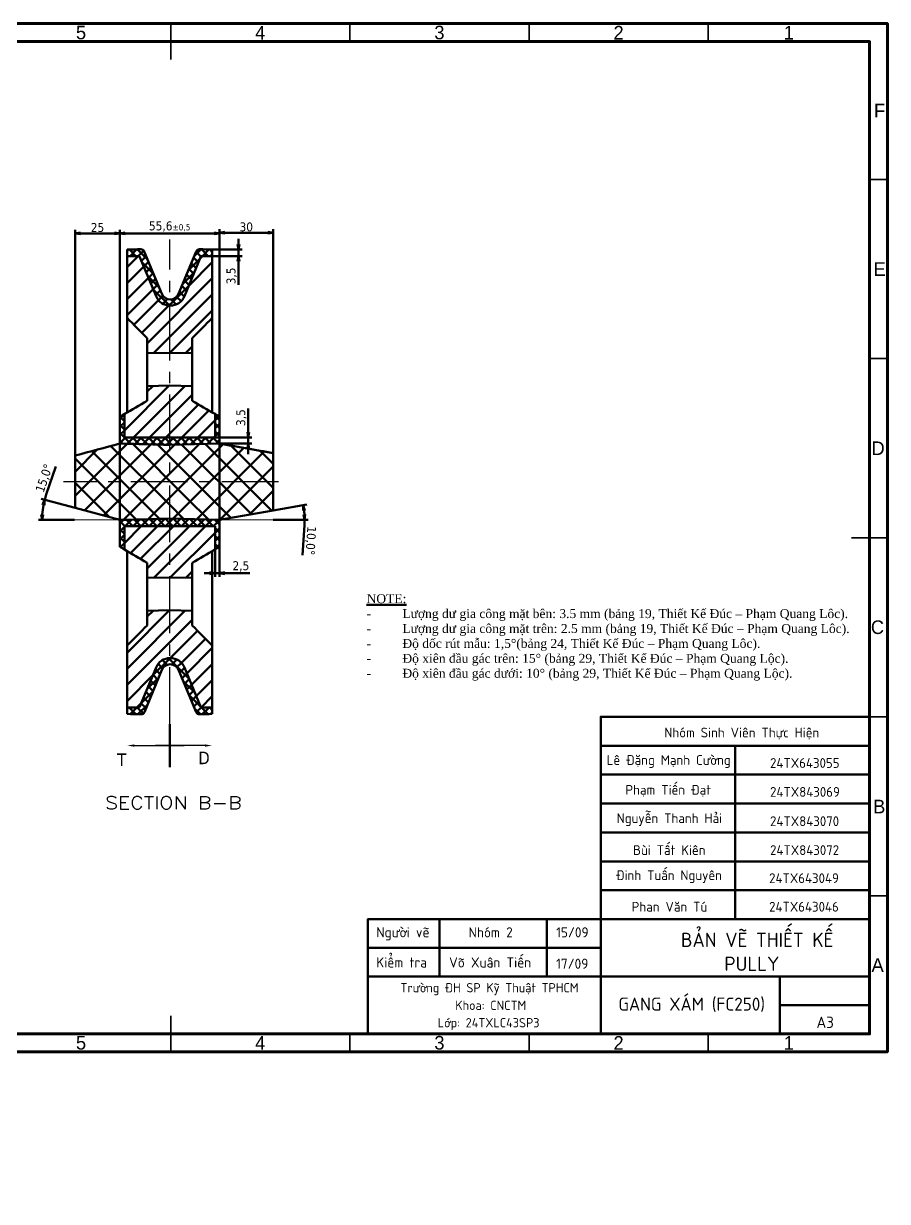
# Model space of a CAD drawing. Header units: millimetres. Extents: x 0 to 6592, y -2299 to 699.
# Drawn here: x 1867 to 2350, y -384 to 274 of the extents above; entities that cross this region are included whole.
import ezdxf
from ezdxf import colors
from ezdxf.entities.mleader import LeaderData, LeaderLine
from ezdxf.math import Vec2, Vec3

# ---------------------------------------------------------------- set-up
doc = ezdxf.new("R2010")
doc.units = ezdxf.units.MM
doc.linetypes.add('CENTER', pattern=[50.8, 31.75, -6.35, 6.35, -6.35])
doc.layers.add('1', color=7, linetype='Continuous', true_color=0xffffff)
doc.layers.add('11', color=7, linetype='Continuous', true_color=0xffffff)
doc.layers.add('dldam', color=7, linetype='Continuous', lineweight=50)
doc.layers.add('dtam', color=92, linetype='CENTER', lineweight=25)
doc.styles.add('blockfont', font='simplex.shx')
doc.styles.add('PDF Century Gothic', font='GOTHIC.TTF')
doc.styles.add('PDF TCVN 7284', font='')
doc.styles.get("Standard").update_dxf_attribs({"font": 'tahoma.ttf'})
doc.styles.get('PDF TCVN 7284').set_extended_font_data('TCVN 7284')
doc.dimstyles.new('TCVN', dxfattribs={"dimtxt": 5, "dimasz": 3, "dimexe": 2, "dimexo": 0, "dimtad": 1, "dimdec": 1, "dimtxsty": 'Standard', "dimblk": 'OPEN', "dimcen": 2.5, "dimclrd": 256, "dimclre": 256, "dimadec": 1, "dimazin": 0, "dimtfac": 1, "dimtdec": 1, "dimtmove": 0, "dimatfit": 3, "dimfxl": 1, "dimlwd": -1, "dimlwe": -1, "dimarcsym": 0})
pattern_1 = [(45, (-60.071, 195.814), (-6.73519, 6.73519), []), (135, (-60.071, 195.814), (-6.73519, -6.73519), [])]

# ---------------------------------------------------------------- blocks, each defined once
blk = doc.blocks.new('_Open')
at = {"color": 0, "linetype": 'ByBlock', "lineweight": -2}
for p, q in [((-1, 0.17), (0, 0)), ((-1, -0.17), (0, 0)), ((0, 0), (-1, 0))]:
    blk.add_line(p, q, dxfattribs=at)
blk = doc.blocks.new('*D27')
at = {"layer": 'Defpoints', "color": 0, "transparency": 16777216}
for p in [(1972.82, 147.93), (1987.44, 147.93), (1972.82, 144.31)]:
    blk.add_point(p, dxfattribs=at)
at = {"layer": 'dldam', "transparency": 16777216}
for p, q in [((1987.44, 150.93), (1987.44, 153.93)), ((1972.82, 147.93), (1989.44, 147.93)), ((1987.44, 147.93), (1987.44, 144.31)), ((1972.82, 144.31), (1989.44, 144.31)), ((1987.44, 141.31), (1987.44, 128.16))]:
    blk.add_line(p, q, dxfattribs=at)
at = {"layer": 'dldam', "transparency": 16777216, "xscale": 3, "yscale": 3, "zscale": 3}
for p, rotation in [((1987.44, 147.93), 270), ((1987.44, 144.31), 90)]:
    blk.add_blockref('_Open', p, dxfattribs=dict(at, rotation=rotation))
at = {"layer": 'dldam', "color": 0, "transparency": 16777216, "insert": (1983.64, 133.23), "char_height": 5, "attachment_point": 5, "rotation": 90}
blk.add_mtext('3,5', dxfattribs=at)
blk = doc.blocks.new('*D28')
at = {"layer": 'Defpoints', "color": 0, "transparency": 16777216}
for p in [(1974.34, -19.69), (1976.84, -18.24), (1976.84, -32.91)]:
    blk.add_point(p, dxfattribs=at)
at = {"layer": 'dldam', "transparency": 16777216}
for p, q in [((1974.34, -19.69), (1974.34, -34.91)), ((1976.84, -18.24), (1976.84, -34.91)), ((1971.34, -32.91), (1968.34, -32.91)), ((1974.34, -32.91), (1976.84, -32.91)), ((1979.84, -32.91), (1993.85, -32.91))]:
    blk.add_line(p, q, dxfattribs=at)
at = {"layer": 'dldam', "transparency": 16777216, "xscale": 3, "yscale": 3, "zscale": 3}
blk.add_blockref('_Open', (1974.34, -32.91), dxfattribs=at)
at = {"layer": 'dldam', "transparency": 16777216, "xscale": 3, "yscale": 3, "zscale": 3, "rotation": 180}
blk.add_blockref('_Open', (1976.84, -32.91), dxfattribs=at)
at = {"layer": 'dldam', "color": 0, "transparency": 16777216, "insert": (1988.79, -29.11), "char_height": 5, "attachment_point": 5}
blk.add_mtext('2,5', dxfattribs=at)
blk = doc.blocks.new('*D29')
at = {"layer": 'Defpoints', "color": 0, "transparency": 16777216}
for p in [(1974.34, 42.96), (1976.84, 39.53), (1992.9, 42.96)]:
    blk.add_point(p, dxfattribs=at)
at = {"layer": 'dldam', "transparency": 16777216}
for p, q in [((1992.9, 45.96), (1992.9, 59.12)), ((1974.34, 42.96), (1994.9, 42.96)), ((1976.84, 39.53), (1994.9, 39.53)), ((1992.9, 39.53), (1992.9, 42.96)), ((1992.9, 36.53), (1992.9, 33.53))]:
    blk.add_line(p, q, dxfattribs=at)
at = {"layer": 'dldam', "transparency": 16777216, "xscale": 3, "yscale": 3, "zscale": 3}
for p, rotation in [((1992.9, 42.96), 270), ((1992.9, 39.53), 90)]:
    blk.add_blockref('_Open', p, dxfattribs=dict(at, rotation=rotation))
at = {"layer": 'dldam', "color": 0, "transparency": 16777216, "insert": (1989.1, 54.04), "char_height": 5, "attachment_point": 5, "rotation": 90}
blk.add_mtext('3,5', dxfattribs=at)
blk = doc.blocks.new('*D30')
at = {"layer": 'Defpoints', "color": 0, "transparency": 16777216}
for p in [(1976.84, 157.34), (1976.84, 39.53), (2006.84, 34.24)]:
    blk.add_point(p, dxfattribs=at)
at = {"layer": 'dldam', "transparency": 16777216}
for p, q in [((1976.84, 39.53), (1976.84, 159.34)), ((2006.84, 34.24), (2006.84, 159.34)), ((2003.84, 157.34), (1979.84, 157.34))]:
    blk.add_line(p, q, dxfattribs=at)
at = {"layer": 'dldam', "transparency": 16777216, "xscale": 3, "yscale": 3, "zscale": 3, "rotation": 180}
blk.add_blockref('_Open', (1976.84, 157.34), dxfattribs=at)
at = {"layer": 'dldam', "transparency": 16777216, "xscale": 3, "yscale": 3, "zscale": 3}
blk.add_blockref('_Open', (2006.84, 157.34), dxfattribs=at)
at = {"layer": 'dldam', "color": 0, "transparency": 16777216, "insert": (1991.79, 160.57), "char_height": 5, "attachment_point": 5}
blk.add_mtext('30', dxfattribs=at)
blk = doc.blocks.new('*D31')
at = {"layer": 'Defpoints', "color": 0, "transparency": 16777216}
for p in [(1921.2, 156.99), (1921.2, 54.62), (1976.84, 54.62)]:
    blk.add_point(p, dxfattribs=at)
at = {"layer": 'dldam', "transparency": 16777216}
for p, q in [((1921.2, 54.62), (1921.2, 158.99)), ((1976.84, 54.62), (1976.84, 158.99)), ((1973.84, 156.99), (1924.2, 156.99))]:
    blk.add_line(p, q, dxfattribs=at)
at = {"layer": 'dldam', "transparency": 16777216, "xscale": 3, "yscale": 3, "zscale": 3, "rotation": 180}
blk.add_blockref('_Open', (1921.2, 156.99), dxfattribs=at)
at = {"layer": 'dldam', "transparency": 16777216, "xscale": 3, "yscale": 3, "zscale": 3}
blk.add_blockref('_Open', (1976.84, 156.99), dxfattribs=at)
at = {"layer": 'dldam', "color": 0, "transparency": 16777216, "insert": (1949.02, 160.78), "char_height": 5, "attachment_point": 5}
blk.add_mtext('55,6{\\H3.5;±0,5}', dxfattribs=at)
blk = doc.blocks.new('*D32')
at = {"layer": 'Defpoints', "color": 0, "transparency": 16777216}
for p in [(1921.2, 156.99), (1921.2, 55.45), (1896.2, 32.83)]:
    blk.add_point(p, dxfattribs=at)
at = {"layer": 'dldam', "transparency": 16777216}
for p, q in [((1896.2, 32.83), (1896.2, 158.99)), ((1921.2, 55.45), (1921.2, 158.99)), ((1899.2, 156.99), (1918.2, 156.99))]:
    blk.add_line(p, q, dxfattribs=at)
at = {"layer": 'dldam', "transparency": 16777216, "xscale": 3, "yscale": 3, "zscale": 3, "rotation": 180}
blk.add_blockref('_Open', (1896.2, 156.99), dxfattribs=at)
at = {"layer": 'dldam', "transparency": 16777216, "xscale": 3, "yscale": 3, "zscale": 3}
blk.add_blockref('_Open', (1921.2, 156.99), dxfattribs=at)
at = {"layer": 'dldam', "color": 0, "transparency": 16777216, "insert": (1908.7, 160.22), "char_height": 5, "attachment_point": 5}
blk.add_mtext('25', dxfattribs=at)
blk = doc.blocks.new('*D33')
at = {"layer": 'Defpoints', "color": 0, "transparency": 16777216}
for p in [(2006.84, 2.14), (2024.04, 2.37), (1976.84, -3.15), (1976.84, -3.15), (2006.84, -3.15)]:
    blk.add_point(p, dxfattribs=at)
at = {"layer": 'dldam', "transparency": 16777216}
for p, q in [((2006.84, 2.14), (2025.61, 5.45)), ((2006.84, -3.15), (2026.36, -3.15)), ((2024.27, -6.15), (2023.21, -22.85))]:
    blk.add_line(p, q, dxfattribs=at)
for start, end in [(3.61727, 6.38333), (356.38273, 0)]:
    blk.add_arc((1976.84, -3.15), 47.53, start, end, dxfattribs=at)
at = {"layer": 'dldam', "transparency": 16777216, "xscale": 3, "yscale": 3, "zscale": 3}
for p, rotation in [((2023.64, 5.1), 98.19196859786604), ((2024.36, -3.15), 271.8086353323463)]:
    blk.add_blockref('_Open', p, dxfattribs=dict(at, rotation=rotation))
at = {"layer": 'dldam', "color": 0, "transparency": 16777216, "insert": (2027.53, -14.74), "char_height": 5, "attachment_point": 5, "rotation": 266.38273}
blk.add_mtext('10,0°', dxfattribs=at)
blk = doc.blocks.new('*D34')
at = {"layer": 'Defpoints', "color": 0, "transparency": 16777216}
for p in [(1877.85, 0.64), (1896.2, 3.55), (1895.88, -3.15), (1921.2, -3.15), (1921.2, -3.15)]:
    blk.add_point(p, dxfattribs=at)
at = {"layer": 'dldam', "transparency": 16777216}
for p, q in [((1880.05, 10.98), (1885.48, 26.81)), ((1896.2, 3.55), (1877.24, 8.63)), ((1895.88, -3.15), (1875.69, -3.15))]:
    blk.add_line(p, q, dxfattribs=at)
for start, end in [(161.04751, 164.99903), (168.95056, 176.04847)]:
    blk.add_arc((1921.2, -3.15), 43.51, start, end, dxfattribs=at)
at = {"layer": 'dldam', "transparency": 16777216, "xscale": 3, "yscale": 3, "zscale": 3}
for p, rotation in [((1879.17, 8.11), 76.97479554105144), ((1877.69, -3.15), 268.0242365998266)]:
    blk.add_blockref('_Open', p, dxfattribs=dict(at, rotation=rotation))
at = {"layer": 'dldam', "color": 0, "transparency": 16777216, "insert": (1879.17, 20.13), "char_height": 5, "attachment_point": 5, "rotation": 71.04751}
blk.add_mtext('15,0°', dxfattribs=at)
blk = doc.blocks.new('ASSORTED_DRAFT1')
at = {"color": 18, "lineweight": 70}
blk.add_solid([(386.97, 378.25), (393.97, 380.13), (393.97, 376.38), (386.97, 378.25)], dxfattribs=at)
blk = doc.blocks.new('ASSORTED_DRAFT2')
at = {"color": 18, "lineweight": 70}
blk.add_solid([(386.97, 677.83), (393.97, 679.71), (393.97, 675.96), (386.97, 677.83)], dxfattribs=at)

msp = doc.modelspace()

# ---------------------------------------------------------------- hatches: boundary and pattern name
at = {"layer": 'dldam', "true_color": 0x139b48}
h = msp.add_hatch(dxfattribs=at)
h.set_pattern_fill('ANSI31', color=114, scale=2)
edge = h.paths.add_edge_path()
edge.add_line((1949.02, 71.94), (1936.43, 71.61))
edge.add_line((1936.43, 71.61), (1936.43, 63.41))
edge.add_spline(control_points=[(1936.43, 63.41), (1932.19, 60.96), (1927.94, 58.51), (1923.7, 56.06)], knot_values=[0, 0, 0, 0, 1, 1, 1, 1], degree=3, periodic=0)
edge.add_line((1923.7, 56.06), (1923.7, 42.96))
edge.add_line((1923.7, 42.96), (1949.02, 42.96))
edge.add_line((1949.02, 42.96), (1949.02, 71.94))
edge = h.paths.add_edge_path()
edge.add_line((1961.6, 63.41), (1961.6, 71.61))
edge.add_line((1961.6, 71.61), (1949.02, 71.94))
edge.add_line((1949.02, 71.94), (1949.02, 42.96))
edge.add_line((1949.02, 42.96), (1974.34, 42.96))
edge.add_line((1974.34, 42.96), (1974.34, 56.06))
edge.add_spline(control_points=[(1974.34, 56.06), (1970.09, 58.51), (1965.85, 60.96), (1961.6, 63.41)], knot_values=[0, 0, 0, 0, 1, 1, 1, 1], degree=3, periodic=0)
edge = h.paths.add_edge_path()
edge.add_line((1974.34, -6.59), (1949.02, -6.59))
edge.add_line((1949.02, -6.59), (1949.02, -35.56))
edge.add_line((1949.02, -35.56), (1961.59, -35.23))
edge.add_line((1961.59, -35.23), (1961.6, -27.04))
edge.add_spline(control_points=[(1961.6, -27.04), (1965.85, -24.59), (1970.09, -22.14), (1974.34, -19.69)], knot_values=[0, 0, 0, 0, 1, 1, 1, 1], degree=3, periodic=0)
edge.add_line((1974.34, -19.69), (1974.34, -6.59))
edge = h.paths.add_edge_path()
edge.add_line((1949.02, -6.59), (1923.7, -6.59))
edge.add_line((1923.7, -6.59), (1923.7, -19.69))
edge.add_spline(control_points=[(1923.7, -19.69), (1927.94, -22.14), (1932.19, -24.59), (1936.43, -27.04)], knot_values=[0, 0, 0, 0, 1, 1, 1, 1], degree=3, periodic=0)
edge.add_line((1936.43, -27.04), (1936.43, -35.23))
edge.add_line((1936.43, -35.23), (1949.02, -35.56))
edge.add_line((1949.02, -35.56), (1949.02, -6.59))
h.paths.add_polyline_path([(1962.55, -143.37), (1972.58, -143.37), (1972.58, -128.25), (1962.55, -128.25)], flags=9)
h.paths.add_polyline_path([(1917.9, -144.38), (1927.04, -144.38), (1927.04, -129.26), (1917.9, -129.26)], flags=9)
h.paths.add_polyline_path([(2057.44, -102.05), (2324.3, -102.05), (2324.3, -41.81), (2057.44, -41.81)], flags=9)
h.paths.add_polyline_path([(1759.06, 163.06), (1769.56, 163.06), (1769.56, 173.56), (1759.06, 173.56)], flags=9)
h.paths.add_polyline_path([(1759.06, -136.52), (1769.56, -136.52), (1769.56, -126.02), (1759.06, -126.02)], flags=9)
h.paths.add_polyline_path([(1911.19, -166.43), (1998.69, -166.43), (1998.69, -155.93), (1911.19, -155.93)], flags=9)
at = {"layer": 'dldam', "true_color": 0xcd2027}
h = msp.add_hatch(dxfattribs=at)
h.set_pattern_fill('ANSI37', color=242)
edge = h.paths.add_edge_path()
edge.add_arc((1932.98, 146.14), 2, 22.52823, 91.5)
edge.add_spline(control_points=[(1932.93, 148.13), (1930.35, 148.07), (1927.78, 148), (1925.21, 147.93)], knot_values=[0.787996, 0.787996, 0.787996, 0.787996, 1, 1, 1, 1], degree=3, periodic=0)
edge.add_line((1925.21, 147.93), (1925.21, 144.31))
edge.add_line((1925.21, 144.31), (1932.03, 144.31))
edge.add_arc((1931.73, 143.91), 0.504, 22.52823, 53.654, ccw=False)
edge.add_line((1932.2, 144.1), (1941.43, 121.84))
edge.add_arc((1949.32, 125.14), 8.55, 202.73442, 267.97308)
edge.add_line((1949.02, 116.6), (1949.02, 120.1))
edge.add_arc((1949.32, 125.14), 5.05, 202.79652, 266.56701, ccw=False)
edge.add_line((1944.66, 123.18), (1934.83, 146.9))
h = msp.add_hatch(dxfattribs=at)
h.set_pattern_fill('ANSI37', color=242)
edge = h.paths.add_edge_path()
edge.add_arc((1966.91, 143.91), 0.505, 126.346, 157.47177, ccw=False)
edge.add_line((1966.61, 144.31), (1972.82, 144.31))
edge.add_line((1972.82, 144.31), (1972.82, 147.93))
edge.add_spline(control_points=[(1972.82, 147.93), (1970.45, 147.99), (1968.08, 148.06), (1965.71, 148.12)], knot_values=[0.804437, 0.804437, 0.804437, 0.804437, 1, 1, 1, 1], degree=3, periodic=0)
edge.add_arc((1965.65, 146.12), 2, 88.5, 157.47177)
edge.add_line((1963.81, 146.89), (1953.99, 123.23))
edge.add_arc((1949.32, 125.14), 5.05, 266.56701, 337.74005, ccw=False)
edge.add_line((1949.02, 120.1), (1949.02, 116.6))
edge.add_arc((1949.32, 125.14), 8.55, 267.97308, 337.67795)
edge.add_line((1957.23, 121.89), (1966.44, 144.1))
at = {"layer": 'dldam', "true_color": 0x139b48}
h = msp.add_hatch(dxfattribs=at)
h.set_pattern_fill('ANSI31', color=114, scale=2)
edge = h.paths.add_edge_path()
edge.add_line((1972.82, 109.72), (1972.82, 144.31))
edge.add_line((1972.82, 144.31), (1966.61, 144.31))
edge.add_arc((1966.91, 143.91), 0.505, 126.346, 157.47177)
edge.add_line((1966.44, 144.1), (1957.23, 121.89))
edge.add_arc((1949.32, 125.14), 8.55, 267.97308, 337.67795, ccw=False)
edge.add_line((1949.02, 116.6), (1949.02, 89.98))
edge.add_line((1949.02, 89.98), (1961.6, 90.31))
edge.add_line((1961.6, 90.31), (1961.6, 98.5))
edge.add_spline(control_points=[(1961.6, 98.5), (1965.34, 102.24), (1969.08, 105.98), (1972.82, 109.72)], knot_values=[0, 0, 0, 0, 1, 1, 1, 1], degree=3, periodic=0)
edge = h.paths.add_edge_path()
edge.add_arc((1949.32, 125.14), 8.55, 202.73442, 267.97308, ccw=False)
edge.add_line((1941.43, 121.84), (1932.2, 144.1))
edge.add_arc((1931.73, 143.91), 0.504, 22.52823, 53.654)
edge.add_line((1932.03, 144.31), (1925.21, 144.31))
edge.add_line((1925.21, 144.31), (1925.21, 109.72))
edge.add_spline(control_points=[(1925.21, 109.72), (1928.95, 105.98), (1932.69, 102.24), (1936.43, 98.5)], knot_values=[0, 0, 0, 0, 1, 1, 1, 1], degree=3, periodic=0)
edge.add_line((1936.43, 98.5), (1936.43, 90.31))
edge.add_line((1936.43, 90.31), (1949.02, 89.98))
edge.add_line((1949.02, 89.98), (1949.02, 116.6))
at = {"layer": 'dldam', "true_color": 0xcd2027}
h = msp.add_hatch(dxfattribs=at)
h.set_pattern_fill('ANSI37', color=242)
edge = h.paths.add_edge_path()
edge.add_line((1949.02, 42.96), (1923.7, 42.96))
edge.add_line((1923.7, 42.96), (1923.7, 56.06))
edge.add_spline(control_points=[(1923.7, 56.06), (1922.86, 55.58), (1922.03, 55.1), (1921.2, 54.62)], knot_values=[0, 0, 0, 0, 1, 1, 1, 1], degree=3, periodic=0)
edge.add_line((1921.2, 54.62), (1921.2, 39.53))
edge.add_spline(control_points=[(1921.2, 39.53), (1925.83, 39.4), (1930.47, 39.28), (1935.11, 39.16)], knot_values=[0.5, 0.5, 0.5, 0.5, 1, 1, 1, 1], degree=3, periodic=0)
edge.add_spline(control_points=[(1935.11, 39.16), (1937.47, 39.1), (1939.83, 39.04), (1944.46, 38.92), (1946.74, 38.86), (1949.02, 38.8)], knot_values=[0, 0, 0, 0, 0.254503, 0.254503, 0.5, 0.5, 0.5, 0.5], degree=3, periodic=0)
edge.add_line((1949.02, 38.8), (1949.02, 42.96))
edge = h.paths.add_edge_path()
edge.add_spline(control_points=[(1976.84, 54.62), (1976.01, 55.1), (1975.17, 55.58), (1974.34, 56.06)], knot_values=[0, 0, 0, 0, 1, 1, 1, 1], degree=3, periodic=0)
edge.add_line((1974.34, 56.06), (1974.34, 42.96))
edge.add_line((1974.34, 42.96), (1949.02, 42.96))
edge.add_line((1949.02, 42.96), (1949.02, 38.8))
edge.add_line((1949.02, 38.8), (1976.84, 39.53))
edge.add_line((1976.84, 39.53), (1976.84, 54.62))
at = {"layer": 'dldam', "true_color": 0x139b48}
h = msp.add_hatch(dxfattribs=at)
h.set_pattern_fill('ANSI37', color=114, scale=3)
h.set_pattern_definition(pattern_1)
edge = h.paths.add_edge_path()
edge.add_spline(control_points=[(1949.02, 38.8), (1946.74, 38.86), (1944.46, 38.92), (1939.83, 39.04), (1937.47, 39.1), (1935.11, 39.16)], knot_values=[0, 0, 0, 0, 0.245497, 0.245497, 0.5, 0.5, 0.5, 0.5], degree=3, periodic=0)
edge.add_spline(control_points=[(1935.11, 39.16), (1930.47, 39.28), (1925.83, 39.4), (1921.2, 39.53)], knot_values=[0.5, 0.5, 0.5, 0.5, 1, 1, 1, 1], degree=3, periodic=0)
edge.add_spline(control_points=[(1921.2, 39.53), (1912.86, 37.29), (1904.53, 35.06), (1896.2, 32.83)], knot_values=[0, 0, 0, 0, 1, 1, 1, 1], degree=3, periodic=0)
edge.add_line((1896.2, 32.83), (1896.2, 18.19))
edge.add_line((1896.2, 18.19), (1959.02, 18.19))
edge.add_line((1959.02, 18.19), (1959.02, 28.19))
edge.add_line((1959.02, 28.19), (1949.02, 28.19))
edge.add_line((1949.02, 28.19), (1949.02, 38.8))
edge = h.paths.add_edge_path()
edge.add_line((1949.02, 8.19), (1959.02, 8.19))
edge.add_line((1959.02, 8.19), (1959.02, 18.19))
edge.add_line((1959.02, 18.19), (1896.2, 18.19))
edge.add_line((1896.2, 18.19), (1896.2, 3.55))
edge.add_spline(control_points=[(1896.2, 3.55), (1904.53, 1.32), (1912.86, -0.92), (1921.2, -3.15)], knot_values=[0, 0, 0, 0, 1, 1, 1, 1], degree=3, periodic=0)
edge.add_spline(control_points=[(1921.2, -3.15), (1925.83, -3.03), (1930.47, -2.91), (1935.11, -2.79)], knot_values=[0, 0, 0, 0, 0.5, 0.5, 0.5, 0.5], degree=3, periodic=0)
edge.add_spline(control_points=[(1935.11, -2.79), (1937.47, -2.72), (1939.83, -2.66), (1944.46, -2.54), (1946.74, -2.48), (1949.02, -2.42)], knot_values=[0.5, 0.5, 0.5, 0.5, 0.754503, 0.754503, 1, 1, 1, 1], degree=3, periodic=0)
edge.add_line((1949.02, -2.42), (1949.02, 8.19))
h = msp.add_hatch(dxfattribs=at)
h.set_pattern_fill('ANSI37', color=114, scale=3)
h.set_pattern_definition(pattern_1)
edge = h.paths.add_edge_path()
edge.add_spline(control_points=[(2006.84, 34.24), (1996.84, 36), (1986.84, 37.76), (1976.84, 39.53)], knot_values=[0, 0, 0, 0, 1, 1, 1, 1], degree=3, periodic=0)
edge.add_line((1976.84, 39.53), (1949.02, 38.8))
edge.add_line((1949.02, 38.8), (1949.02, 28.19))
edge.add_line((1949.02, 28.19), (1959.02, 28.19))
edge.add_line((1959.02, 28.19), (1959.02, 18.19))
edge.add_line((1959.02, 18.19), (2006.84, 18.19))
edge.add_line((2006.84, 18.19), (2006.84, 34.24))
edge = h.paths.add_edge_path()
edge.add_line((2006.84, 18.19), (1959.02, 18.19))
edge.add_line((1959.02, 18.19), (1959.02, 8.19))
edge.add_line((1959.02, 8.19), (1949.02, 8.19))
edge.add_line((1949.02, 8.19), (1949.02, -2.42))
edge.add_line((1949.02, -2.42), (1976.84, -3.15))
edge.add_spline(control_points=[(1976.84, -3.15), (1986.84, -1.39), (1996.84, 0.38), (2006.84, 2.14)], knot_values=[0, 0, 0, 0, 1, 1, 1, 1], degree=3, periodic=0)
edge.add_line((2006.84, 2.14), (2006.84, 18.19))
at = {"layer": 'dldam', "true_color": 0xcd2027}
h = msp.add_hatch(dxfattribs=at)
h.set_pattern_fill('ANSI37', color=242)
edge = h.paths.add_edge_path()
edge.add_spline(control_points=[(1949.02, -2.42), (1946.74, -2.48), (1944.46, -2.54), (1939.83, -2.66), (1937.47, -2.72), (1935.11, -2.79)], knot_values=[0.5, 0.5, 0.5, 0.5, 0.745497, 0.745497, 1, 1, 1, 1], degree=3, periodic=0)
edge.add_spline(control_points=[(1935.11, -2.79), (1930.47, -2.91), (1925.83, -3.03), (1921.2, -3.15)], knot_values=[0, 0, 0, 0, 0.5, 0.5, 0.5, 0.5], degree=3, periodic=0)
edge.add_line((1921.2, -3.15), (1921.2, -18.24))
edge.add_spline(control_points=[(1921.2, -18.24), (1922.03, -18.72), (1922.86, -19.21), (1923.7, -19.69)], knot_values=[0, 0, 0, 0, 1, 1, 1, 1], degree=3, periodic=0)
edge.add_line((1923.7, -19.69), (1923.7, -6.59))
edge.add_line((1923.7, -6.59), (1949.02, -6.59))
edge.add_line((1949.02, -6.59), (1949.02, -2.42))
edge = h.paths.add_edge_path()
edge.add_line((1976.84, -3.15), (1949.02, -2.42))
edge.add_line((1949.02, -2.42), (1949.02, -6.59))
edge.add_line((1949.02, -6.59), (1974.34, -6.59))
edge.add_line((1974.34, -6.59), (1974.34, -19.69))
edge.add_spline(control_points=[(1974.34, -19.69), (1975.17, -19.21), (1976.01, -18.72), (1976.84, -18.24)], knot_values=[0, 0, 0, 0, 1, 1, 1, 1], degree=3, periodic=0)
edge.add_line((1976.84, -18.24), (1976.84, -3.15))
at = {"layer": 'dldam', "true_color": 0x139b48}
h = msp.add_hatch(dxfattribs=at)
h.set_pattern_fill('ANSI31', color=114, scale=2)
edge = h.paths.add_edge_path()
edge.add_line((1949.02, -53.6), (1936.43, -53.93))
edge.add_line((1936.43, -53.93), (1936.43, -62.12))
edge.add_spline(control_points=[(1936.43, -62.12), (1932.69, -65.86), (1928.95, -69.6), (1925.21, -73.34)], knot_values=[0, 0, 0, 0, 1, 1, 1, 1], degree=3, periodic=0)
edge.add_line((1925.21, -73.34), (1925.21, -107.94))
edge.add_line((1925.21, -107.94), (1932.13, -107.94))
edge.add_arc((1931.73, -107.62), 0.504, 321.0301, 337.47177)
edge.add_line((1932.2, -107.81), (1941.41, -85.61))
edge.add_arc((1949.32, -88.86), 8.55, 92.0261, 157.62127, ccw=False)
edge.add_line((1949.02, -80.32), (1949.02, -53.6))
edge = h.paths.add_edge_path()
edge.add_line((1961.6, -62.12), (1961.6, -53.93))
edge.add_line((1961.6, -53.93), (1949.02, -53.6))
edge.add_line((1949.02, -53.6), (1949.02, -80.32))
edge.add_arc((1949.32, -88.86), 8.55, 22.67774, 92.0261, ccw=False)
edge.add_line((1957.21, -85.57), (1966.44, -107.81))
edge.add_arc((1966.91, -107.62), 0.505, 202.52823, 218.9699)
edge.add_line((1966.51, -107.94), (1972.82, -107.94))
edge.add_line((1972.82, -107.94), (1972.82, -73.34))
edge.add_spline(control_points=[(1972.82, -73.34), (1969.08, -69.6), (1965.34, -65.86), (1961.6, -62.12)], knot_values=[0, 0, 0, 0, 1, 1, 1, 1], degree=3, periodic=0)
at = {"layer": 'dldam', "true_color": 0xcd2027}
h = msp.add_hatch(dxfattribs=at)
h.set_pattern_fill('ANSI37', color=242)
edge = h.paths.add_edge_path()
edge.add_arc((1949.32, -88.86), 8.55, 22.67774, 92.0261)
edge.add_line((1949.02, -80.32), (1949.02, -83.82))
edge.add_arc((1949.32, -88.86), 5.05, 22.72273, 93.43062, ccw=False)
edge.add_line((1953.98, -86.91), (1963.77, -110.51))
edge.add_arc((1965.62, -109.74), 2, 202.52823, 271.50001)
edge.add_spline(control_points=[(1965.67, -111.74), (1968.05, -111.68), (1970.44, -111.62), (1972.82, -111.56)], knot_values=[0, 0, 0, 0, 0.196569, 0.196569, 0.196569, 0.196569], degree=3, periodic=0)
edge.add_line((1972.82, -111.56), (1972.82, -107.94))
edge.add_line((1972.82, -107.94), (1966.51, -107.94))
edge.add_arc((1966.91, -107.62), 0.505, 202.52823, 218.9699, ccw=False)
edge.add_line((1966.44, -107.81), (1957.21, -85.57))
edge = h.paths.add_edge_path()
edge.add_arc((1949.32, -88.86), 5.05, 93.43062, 157.66627, ccw=False)
edge.add_line((1949.02, -83.82), (1949.02, -80.32))
edge.add_arc((1949.32, -88.86), 8.55, 92.0261, 157.62127)
edge.add_line((1941.41, -85.61), (1932.15, -107.94))
edge.add_line((1932.15, -107.94), (1925.21, -107.94))
edge.add_line((1925.21, -107.94), (1925.21, -111.56))
edge.add_spline(control_points=[(1925.21, -111.56), (1927.8, -111.62), (1930.38, -111.69), (1932.96, -111.76)], knot_values=[0, 0, 0, 0, 0.21301, 0.21301, 0.21301, 0.21301], degree=3, periodic=0)
edge.add_arc((1933.02, -109.76), 2, 268.49999, 337.47177)
edge.add_line((1934.86, -110.53), (1944.65, -86.94))

# ---------------------------------------------------------------- linework, layer by layer
at = {"layer": 'dldam', "lineweight": 50}
for p, q in [((1925.21, 144.31), (1925.21, 147.93)), ((1934.83, 146.9), (1944.64, 123.23)), ((1954, 123.23), (1963.81, 146.89)), ((1972.82, 147.93), (1972.82, 144.31)), ((1925.21, 109.72), (1925.21, 144.31)), ((1932.03, 144.31), (1925.21, 144.31)), ((1932.2, 144.1), (1941.41, 121.89)), ((1957.23, 121.89), (1966.44, 144.1)), ((1972.82, 144.31), (1966.61, 144.31)), ((1972.82, 144.31), (1972.82, 144.31)), ((1972.82, 144.31), (1972.82, 109.72)), ((1925.21, 109.72), (1925.21, 57)), ((1972.82, 109.72), (1972.82, 57)), ((1936.43, 90.2), (1936.43, 98.5)), ((1961.6, 98.5), (1961.6, 89.76)), ((1936.43, 90.2), (1936.43, 71.61)), ((1961.6, 89.76), (1961.6, 71.61)), ((1936.43, 63.41), (1936.43, 71.61)), ((1961.6, 71.61), (1961.6, 63.41)), ((1921.2, 39.53), (1921.2, 54.62)), ((1923.7, 42.96), (1923.7, 56.06)), ((1923.7, 56.06), (1923.7, 42.96)), ((1974.34, 56.06), (1974.34, 42.96)), ((1974.34, 42.96), (1974.34, 56.06)), ((1976.84, 54.62), (1976.84, -18.24)), ((1921.2, 39.53), (1921.2, -3.15)), ((1974.34, 42.96), (1923.7, 42.96)), ((1923.7, 42.96), (1974.34, 42.96)), ((2006.84, 34.24), (2006.84, 2.14)), ((1896.2, 3.55), (1896.2, 32.83)), ((2006.84, 2.14), (1976.84, -3.15)), ((1921.2, -18.24), (1921.2, -3.15)), ((1923.7, -19.69), (1923.7, -6.59)), ((1923.7, -6.59), (1974.34, -6.59)), ((1974.34, -6.59), (1923.7, -6.59)), ((1923.7, -6.59), (1923.7, -19.69)), ((1974.34, -6.59), (1974.34, -19.69)), ((1974.34, -19.69), (1974.34, -6.59)), ((1925.21, -20.57), (1925.21, -73.34)), ((1972.82, -20.57), (1972.82, -73.34)), ((1936.43, -35.23), (1936.43, -37.25)), ((1936.43, -37.25), (1936.43, -39.73)), ((1961.6, -37.47), (1961.59, -35.23)), ((1961.6, -39.95), (1961.6, -37.47)), ((1936.43, -39.73), (1936.43, -51.23)), ((1961.6, -50.81), (1961.6, -39.95)), ((1936.43, -53.93), (1936.43, -51.23)), ((1961.6, -53.93), (1961.6, -50.81)), ((1936.43, -62.12), (1936.43, -53.93)), ((1961.6, -53.93), (1961.6, -62.12)), ((1925.21, -107.94), (1925.21, -73.34)), ((1972.82, -73.34), (1972.82, -107.94)), ((1925.21, -111.56), (1925.21, -107.94)), ((1925.21, -107.94), (1932.13, -107.94)), ((1932.13, -107.94), (1925.21, -107.94)), ((1972.82, -107.94), (1966.51, -107.94)), ((1966.51, -107.94), (1972.82, -107.94)), ((1972.82, -107.94), (1972.82, -111.56))]:
    msp.add_line(p, q, dxfattribs=at)
at = {"layer": 'dldam'}
for p, q in [((1949.02, 89.98), (1936.43, 90.31)), ((1949.02, 89.98), (1961.6, 90.31)), ((1949.02, 71.94), (1936.43, 71.61)), ((1949.02, 71.94), (1961.6, 71.61)), ((1949.02, 38.8), (1976.84, 39.53)), ((2006.84, 34.24), (1976.84, 39.53)), ((1896.2, 3.55), (1921.2, -3.15)), ((1949.02, -2.42), (1976.84, -3.15)), ((1936.43, -35.23), (1936.43, -27.04)), ((1961.59, -35.23), (1961.6, -27.04)), ((1949.02, -35.56), (1936.43, -35.23)), ((1949.02, -35.56), (1961.6, -35.23)), ((1949.02, -53.6), (1936.43, -53.93)), ((1949.02, -53.6), (1961.6, -53.93))]:
    msp.add_line(p, q, dxfattribs=at)
at = {"layer": 'dldam', "lineweight": 18}
for p, q in [((1921.2, -3.15), (1895.88, -3.15)), ((1976.84, -3.15), (2006.84, -3.15))]:
    msp.add_line(p, q, dxfattribs=at)
at = {"layer": 'dldam', "color": 7, "lineweight": 50}
for p, q in [((1941.41, -85.61), (1932.2, -107.81)), ((1944.64, -86.95), (1934.86, -110.53)), ((1963.77, -110.51), (1954, -86.95)), ((1966.44, -107.81), (1957.23, -85.61))]:
    msp.add_line(p, q, dxfattribs=at)
at = {"layer": 'dldam', "color": 242, "lineweight": 50, "true_color": 0xcd2027}
msp.add_line((1949.02, -117.18), (1949.02, -141.26), dxfattribs=at)
at = {"layer": 'dldam', "color": 9, "lineweight": 70, "true_color": 0xc0c0c0}
for points in [[(1549.24, -300.35), (1549.24, 274.23), (2349.94, 274.23), (2349.94, -300.35)], [(1559.19, -290.32), (1559.19, 264.2), (2339.98, 264.2), (2339.98, -290.32)]]:
    msp.add_lwpolyline(points, close=True, dxfattribs=at)
at = {"layer": 'dldam', "color": 9, "lineweight": 35, "true_color": 0xc0c0c0}
for points in [[(1949.59, 264.2), (1949.59, 274.23), (1949.59, 254.17)], [(2049.66, 264.2), (2049.66, 274.23)], [(2149.8, 264.2), (2149.8, 274.23)], [(2249.87, 264.2), (2249.87, 274.23)], [(2339.98, 187.15), (2349.94, 187.15)], [(2339.98, 87.01), (2349.94, 87.01)], [(2339.98, -13.06), (2349.94, -13.06), (2329.96, -13.06)], [(2339.98, -113.13), (2349.94, -113.13)], [(2339.98, -213.27), (2349.94, -213.27)], [(1949.59, -290.32), (1949.59, -300.35), (1949.59, -280.29)], [(2049.66, -290.32), (2049.66, -300.35)], [(2149.8, -290.32), (2149.8, -300.35)], [(2249.87, -290.32), (2249.87, -300.35)]]:
    msp.add_lwpolyline(points, dxfattribs=at)
at = {"layer": 'dldam', "color": 7, "lineweight": 50}
for points in [[(2059.69, -290.32), (2059.69, -226.26), (2339.98, -226.26), (2189.84, -226.26), (2189.84, -113.13), (2339.98, -113.13), (2339.98, -226.26)], [(2189.84, -129.3), (2339.98, -129.3)], [(2264.91, -129.3), (2264.91, -226.26)], [(2189.84, -145.47), (2339.98, -145.47)], [(2189.84, -161.65), (2339.98, -161.65)], [(2189.84, -177.75), (2339.98, -177.75)], [(2189.84, -193.92), (2339.98, -193.92)], [(2189.84, -210.09), (2339.98, -210.09)], [(2099.73, -226.26), (2099.73, -258.26)], [(2159.76, -226.26), (2159.76, -258.26)], [(2189.84, -226.26), (2189.84, -258.26), (2189.84, -290.32)], [(2059.69, -242.29), (2159.76, -242.29), (2189.84, -242.29)], [(2059.69, -258.26), (2339.98, -258.26)], [(2289.91, -258.26), (2289.91, -290.32)], [(2289.91, -274.29), (2339.98, -274.29)]]:
    msp.add_lwpolyline(points, dxfattribs=at)
at = {"layer": 'dldam', "color": 9, "lineweight": 18, "true_color": 0xc0c0c0}
msp.add_lwpolyline([(2059.69, -290.32), (2339.98, -290.32), (2339.98, -226.26)], dxfattribs=at)
at = {"layer": 'dldam', "lineweight": 50}
for centre, radius, start, end in [((1932.98, 146.14), 2, 22.52823, 91.5), ((1965.65, 146.12), 2, 88.5, 157.47177), ((1931.73, 143.91), 0.505, 22.52823, 53.654), ((1949.32, 125.14), 8.55, 202.32205, 337.67795), ((1949.32, 125.14), 5.05, 202.32205, 337.67795)]:
    msp.add_arc(centre, radius, start, end, dxfattribs=at)
at = {"layer": 'dldam', "color": 7, "lineweight": 50}
for centre, radius, start, end in [((1966.91, 143.91), 0.505, 126.346, 157.47177), ((1949.32, -88.86), 8.55, 22.37873, 157.62127), ((1949.32, -88.86), 5.05, 22.37873, 157.62127), ((1931.73, -107.62), 0.505, 321.0301, 337.47177), ((1966.91, -107.62), 0.505, 202.52823, 218.9699)]:
    msp.add_arc(centre, radius, start, end, dxfattribs=at)
at = {"layer": 'dldam'}
for centre, start, end in [((1933.02, -109.76), 268.49999, 337.47177), ((1965.62, -109.74), 202.52823, 271.50001)]:
    msp.add_arc(centre, 2, start, end, dxfattribs=at)
at = {"layer": 'dldam', "lineweight": 50}
for points in [[(1932.93, 148.13), (1930.35, 148.07), (1927.78, 148), (1925.21, 147.93)], [(1965.71, 148.12), (1968.08, 148.06), (1970.45, 147.99), (1972.82, 147.93)], [(1936.43, 98.5), (1932.69, 102.24), (1928.95, 105.98), (1925.21, 109.72)], [(1972.82, 109.72), (1969.08, 105.98), (1965.34, 102.24), (1961.6, 98.5)], [(1923.7, 56.06), (1927.94, 58.51), (1932.19, 60.96), (1936.43, 63.41)], [(1961.6, 63.41), (1965.85, 60.96), (1970.09, 58.51), (1974.34, 56.06)], [(1921.2, 54.62), (1922.03, 55.1), (1922.86, 55.58), (1923.7, 56.06)], [(1974.34, 56.06), (1975.17, 55.58), (1976.01, 55.1), (1976.84, 54.62)], [(1896.2, 32.83), (1904.53, 35.06), (1912.86, 37.29), (1921.2, 39.53)], [(1976.84, 39.53), (1986.84, 37.76), (1996.84, 36), (2006.84, 34.24)], [(1923.7, -19.69), (1922.86, -19.21), (1922.03, -18.72), (1921.2, -18.24)], [(1936.43, -27.04), (1932.19, -24.59), (1927.94, -22.14), (1923.7, -19.69)], [(1974.34, -19.69), (1970.09, -22.14), (1965.85, -24.59), (1961.6, -27.04)], [(1976.84, -18.24), (1976.01, -18.72), (1975.17, -19.21), (1974.34, -19.69)], [(1925.21, -73.34), (1928.95, -69.6), (1932.69, -65.86), (1936.43, -62.12)], [(1961.6, -62.12), (1965.34, -65.86), (1969.08, -69.6), (1972.82, -73.34)], [(1925.21, -111.56), (1927.8, -111.62), (1930.38, -111.69), (1932.96, -111.76)], [(1972.82, -111.56), (1970.44, -111.62), (1968.05, -111.68), (1965.67, -111.74)]]:
    msp.add_open_spline(points, degree=3, dxfattribs=at)
for points, knots in [([(1921.2, 39.53), (1928.19, 39.34), (1935.19, 39.16), (1944.46, 38.92), (1946.74, 38.86), (1949.02, 38.8)], [0, 0, 0, 0, 0.754503, 0.754503, 1, 1, 1, 1]), ([(1949.02, 38.8), (1946.74, 38.86), (1944.46, 38.92), (1935.19, 39.16), (1928.19, 39.34), (1921.2, 39.53)], [0, 0, 0, 0, 0.245497, 0.245497, 1, 1, 1, 1]), ([(1949.02, -2.42), (1946.74, -2.48), (1944.46, -2.54), (1935.19, -2.78), (1928.19, -2.97), (1921.2, -3.15)], [0, 0, 0, 0, 0.245497, 0.245497, 1, 1, 1, 1]), ([(1921.2, -3.15), (1928.19, -2.97), (1935.19, -2.78), (1944.46, -2.54), (1946.74, -2.48), (1949.02, -2.42)], [0, 0, 0, 0, 0.754503, 0.754503, 1, 1, 1, 1])]:
    msp.add_open_spline(points, degree=3, knots=knots, dxfattribs=at)
at = {"layer": 'dtam', "color": 1, "lineweight": 25}
for p, q in [((1949.02, -117.18), (1949.02, 153.56)), ((2009.84, 18.19), (1889.7, 18.19))]:
    msp.add_line(p, q, dxfattribs=at)

# ---------------------------------------------------------------- block references
at = {"layer": '1', "color": 18, "linetype": 'Continuous', "lineweight": 35}
for name in ['ASSORTED_DRAFT2', 'ASSORTED_DRAFT1']:
    msp.add_blockref(name, (1801.12, -760.34), dxfattribs=at)

# ---------------------------------------------------------------- texts
at = {"layer": '11', "color": 7, "linetype": 'Continuous', "lineweight": 13, "true_color": 0xffffff, "insert": (1912.94, -164.68), "char_height": 7, "attachment_point": 7, "style": 'blockfont'}
msp.add_mtext('{\\W1.2;SECTION B-B}', dxfattribs=at)
at = {"layer": 'dldam', "color": 7, "attachment_point": 7}
for s, insert, char_height, style in [('5', (1896.66, 265.32), 7.61, 'PDF Century Gothic'), ('4', (1996.75, 265.32), 7.61, 'PDF Century Gothic'), ('3', (2096.85, 265.32), 7.61, 'PDF Century Gothic'), ('2', (2196.94, 265.32), 7.61, 'PDF Century Gothic'), ('1', (2292.03, 265.32), 7.61, 'PDF Century Gothic'), ('F', (2342.44, 221.78), 7.61, 'PDF Century Gothic'), ('E', (2342.17, 133.2), 7.61, 'PDF Century Gothic'), ('D', (2341.06, 33.11), 7.61, 'PDF Century Gothic'), ('C', (2340.7, -66.99), 7.61, 'PDF Century Gothic'), ('Nhóm Sinh Viên Thực Hiện', (2225.35, -125.82), 5.4621, 'PDF TCVN 7284'), ('Lê Đặng Mạnh Cường', (2193.1, -141.68), 5.4621, 'PDF TCVN 7284'), ('24TX643055', (2284.38, -141.69), 5.462, 'PDF TCVN 7284'), ('Phạm Tiến Đạt', (2203.58, -157.84), 5.4621, 'PDF TCVN 7284'), ('24TX843069', (2284.38, -157.85), 5.462, 'PDF TCVN 7284'), ('B', (2341.97, -167.08), 7.61, 'PDF Century Gothic'), ('Nguyễn Thanh Hải', (2198.72, -174.2), 5.4621, 'PDF TCVN 7284'), ('24TX843070', (2284.38, -174.21), 5.462, 'PDF TCVN 7284'), ('Bùi Tất Kiên', (2207.85, -190.37), 5.4621, 'PDF TCVN 7284'), ('24TX843072', (2284.38, -190.37), 5.462, 'PDF TCVN 7284'), ('Đinh Tuấn Nguyên', (2198.32, -206.05), 5.4621, 'PDF TCVN 7284'), ('24TX643049', (2283.85, -206.06), 5.462, 'PDF TCVN 7284'), ('Phan Văn Tú', (2207.06, -222.01), 5.4621, 'PDF TCVN 7284'), ('24TX643046', (2283.85, -222.02), 5.462, 'PDF TCVN 7284'), ('Người vẽ', (2064.42, -238.07), 5.655, 'PDF TCVN 7284'), ('Nhóm 2', (2115.94, -236.43), 5.655, 'PDF TCVN 7284'), ('15/09', (2164.84, -236.43), 5.655, 'PDF TCVN 7284'), ('Kiểm tra', (2064.39, -253.25), 5.655, 'PDF TCVN 7284'), ('Võ Xuân Tiến', (2105.08, -253.25), 5.6548, 'PDF TCVN 7284'), ('17/09', (2164.84, -253.96), 5.655, 'PDF TCVN 7284'), ('A', (2341.08, -255.66), 7.61, 'PDF Century Gothic'), ('Trường ĐH SP Kỹ Thuật TPHCM', (2077.91, -268.7), 5.1836, 'PDF TCVN 7284'), ('GANG XÁM (FC250)', (2199.67, -278.06), 7.2828, 'PDF TCVN 7284'), ('Khoa: CNCTM', (2108.53, -276.97), 5.1836, 'PDF TCVN 7284'), ('Lớp: 24TXLC43SP3', (2098.69, -288.25), 5.1836, 'PDF TCVN 7284'), ('A3', (2310.29, -287.03), 6.372, 'PDF TCVN 7284'), ('5', (1896.66, -299.2), 7.61, 'PDF Century Gothic'), ('4', (1996.75, -299.2), 7.61, 'PDF Century Gothic'), ('3', (2096.85, -299.2), 7.61, 'PDF Century Gothic'), ('2', (2196.94, -299.2), 7.61, 'PDF Century Gothic'), ('1', (2292.03, -299.2), 7.61, 'PDF Century Gothic')]:
    msp.add_mtext(s, dxfattribs=dict(at, insert=insert, char_height=char_height, style=style))
at = {"layer": 'dldam', "attachment_point": 1}
for s, width, insert, char_height in [('{\\fTimes New Roman|b0|i0|c0|p18;\\LNOTE:\\P\\l-^ILượng dư gia công mặt bên: 3.5 mm (bảng 19, Thiết Kế Đúc – Phạm Quang Lôc).\\P-^ILượng dư gia công mặt trên: 2.5 mm (bảng 19, Thiết Kế Đúc – Phạm Quang Lôc).\\P-^IĐộ dốc rút mẫu: 1,5%%D(bảng 24, Thiết Kế Đúc – Phạm Quang Lôc).\\P-^IĐộ xiên đầu gác trên: 15%%D (bảng 29, Thiết Kế Đúc – Phạm Quang Lộc).\\P-^IĐộ xiên đầu gác dưới: 10%%D (bảng 29, Thiết Kế Đúc – Phạm Quang Lộc).}', 329.3384, (2058.99, -44.64), 5), ('T', 15.3704, (1919.66, -133.64), 7), ('D', 25.7013, (1965.01, -132.63), 7)]:
    msp.add_mtext_dynamic_manual_height_columns(s, width=width, gutter_width=12.5, heights=[0], dxfattribs=dict(at, insert=insert, char_height=char_height))
at = {"layer": 'dldam', "color": 7, "insert": (2234.57, -255.13), "char_height": 8, "attachment_point": 7, "style": 'PDF TCVN 7284'}
msp.add_mtext_dynamic_manual_height_columns('BẢN VẼ THIẾT KẾ \\P     PULLY', width=211.5435, gutter_width=12.5, heights=[0], dxfattribs=at)

# ---------------------------------------------------------------- dimensions: what is measured, and where the dimension line sits
at = {"layer": 'dldam'}
dim = msp.add_linear_dim(base=(1921.2, 156.99), p1=(1896.2, 32.83), p2=(1921.2, 55.45), dimstyle='TCVN', dxfattribs=at)
dim.commit()
dim.dimension.update_dxf_attribs({"geometry": '*D32', "text_midpoint": (1908.7, 160.22)})
dim = msp.add_linear_dim(base=(1921.2, 156.99), p1=(1976.84, 54.62), p2=(1921.2, 54.62), dimstyle='TCVN', override={"dimgap": 0.625, "dimtol": 1, "dimlim": 0, "dimtp": 0.5, "dimtm": 0.5, "dimtfac": 0.7}, dxfattribs=at)
dim.commit()
dim.dimension.update_dxf_attribs({"geometry": '*D31', "text_midpoint": (1949.02, 160.78)})
for base, p1, p2, picture, middle in [((1976.84, 157.34), (2006.84, 34.24), (1976.84, 39.53), '*D30', (1991.79, 157.34)), ((1976.84, -32.91), (1974.34, -19.69), (1976.84, -18.24), '*D28', (1988.79, -32.91))]:
    dim = msp.add_linear_dim(base=base, p1=p1, p2=p2, dimstyle='TCVN', dxfattribs=at)
    dim.commit()
    dim.dimension.update_dxf_attribs({"geometry": picture, "text_midpoint": middle, "dimtype": 160})
for base, p1, p2, picture, middle in [((1987.44, 147.93), (1972.82, 144.31), (1972.82, 147.93), '*D27', (1987.44, 133.23)), ((1992.9, 42.96), (1976.84, 39.53), (1974.34, 42.96), '*D29', (1992.9, 54.04))]:
    dim = msp.add_linear_dim(base=base, p1=p1, p2=p2, angle=90, text='3,5', dimstyle='TCVN', dxfattribs=at)
    dim.commit()
    dim.dimension.update_dxf_attribs({"geometry": picture, "text_midpoint": middle, "dimtype": 160})
for base, line1, line2, picture, middle in [((1877.85, 0.64), ((1896.2, 3.55), (1921.2, -3.15)), ((1921.2, -3.15), (1895.88, -3.15)), '*D34', (1879.17, 20.13)), ((2024.04, 2.37), ((1976.84, -3.15), (2006.84, -3.15)), ((2006.84, 2.14), (1976.84, -3.15)), '*D33', (2027.53, -14.74))]:
    dim = msp.add_angular_dim_2l(base=base, line1=line1, line2=line2, dimstyle='TCVN', dxfattribs=at)
    dim.commit()
    dim.dimension.update_dxf_attribs({"geometry": picture, "text_midpoint": middle})

# ---------------------------------------------------------------- leaders
ml = msp.add_multileader_mtext('Standard', dxfattribs=at)
ml.set_content('', color=256)
ml.set_leader_properties()
ml.build(insert=Vec2(0, 0))
ctx = ml.context
ctx.base_point, ctx.plane_origin = Vec3(1957.02, -129.22), Vec3(1925.35, -129.22)
notes = []
notes.append((ctx, [(0, (1, 1, 0), (1949.02, -129.22), (1, 0), 8, [(0, [(1925.35, -129.22)], 0, [])])]))
ctx.mtext.insert, ctx.mtext.flow_direction = Vec3(1959.02, -127.22), 5
ml = msp.add_multileader_mtext('Standard', dxfattribs=at)
ml.set_content('', color=256)
ml.set_leader_properties()
ml.build(insert=Vec2(0, 0))
ctx = ml.context
ctx.base_point, ctx.plane_origin = Vec3(1937.02, -129.22), Vec3(1972.68, -129.22)
ctx.text_align_type = 2
notes.append((ctx, [(0, (1, 1, 0), (1949.02, -129.22), (-1, 0), 8, [(0, [(1972.68, -129.22)], 0, [])])]))
ctx.mtext.insert, ctx.mtext.alignment, ctx.mtext.flow_direction = Vec3(1939.02, -127.22), 3, 5
for ctx, leaders in notes:
    for number, flags, end, landing, length, lines in leaders:
        leader = LeaderData()
        leader.index, (leader.has_last_leader_line, leader.has_dogleg_vector, leader.attachment_direction) = number, flags
        leader.last_leader_point, leader.dogleg_vector, leader.dogleg_length = Vec3(end), Vec3(landing), length
        for number, points, colour, breaks in lines:
            line = LeaderLine()
            line.index, line.vertices, line.color, line.breaks = number, Vec3.list(points), colors.encode_raw_color(colour), breaks
            leader.lines.append(line)
        ctx.leaders.append(leader)

doc.saveas('drawing.dxf')
